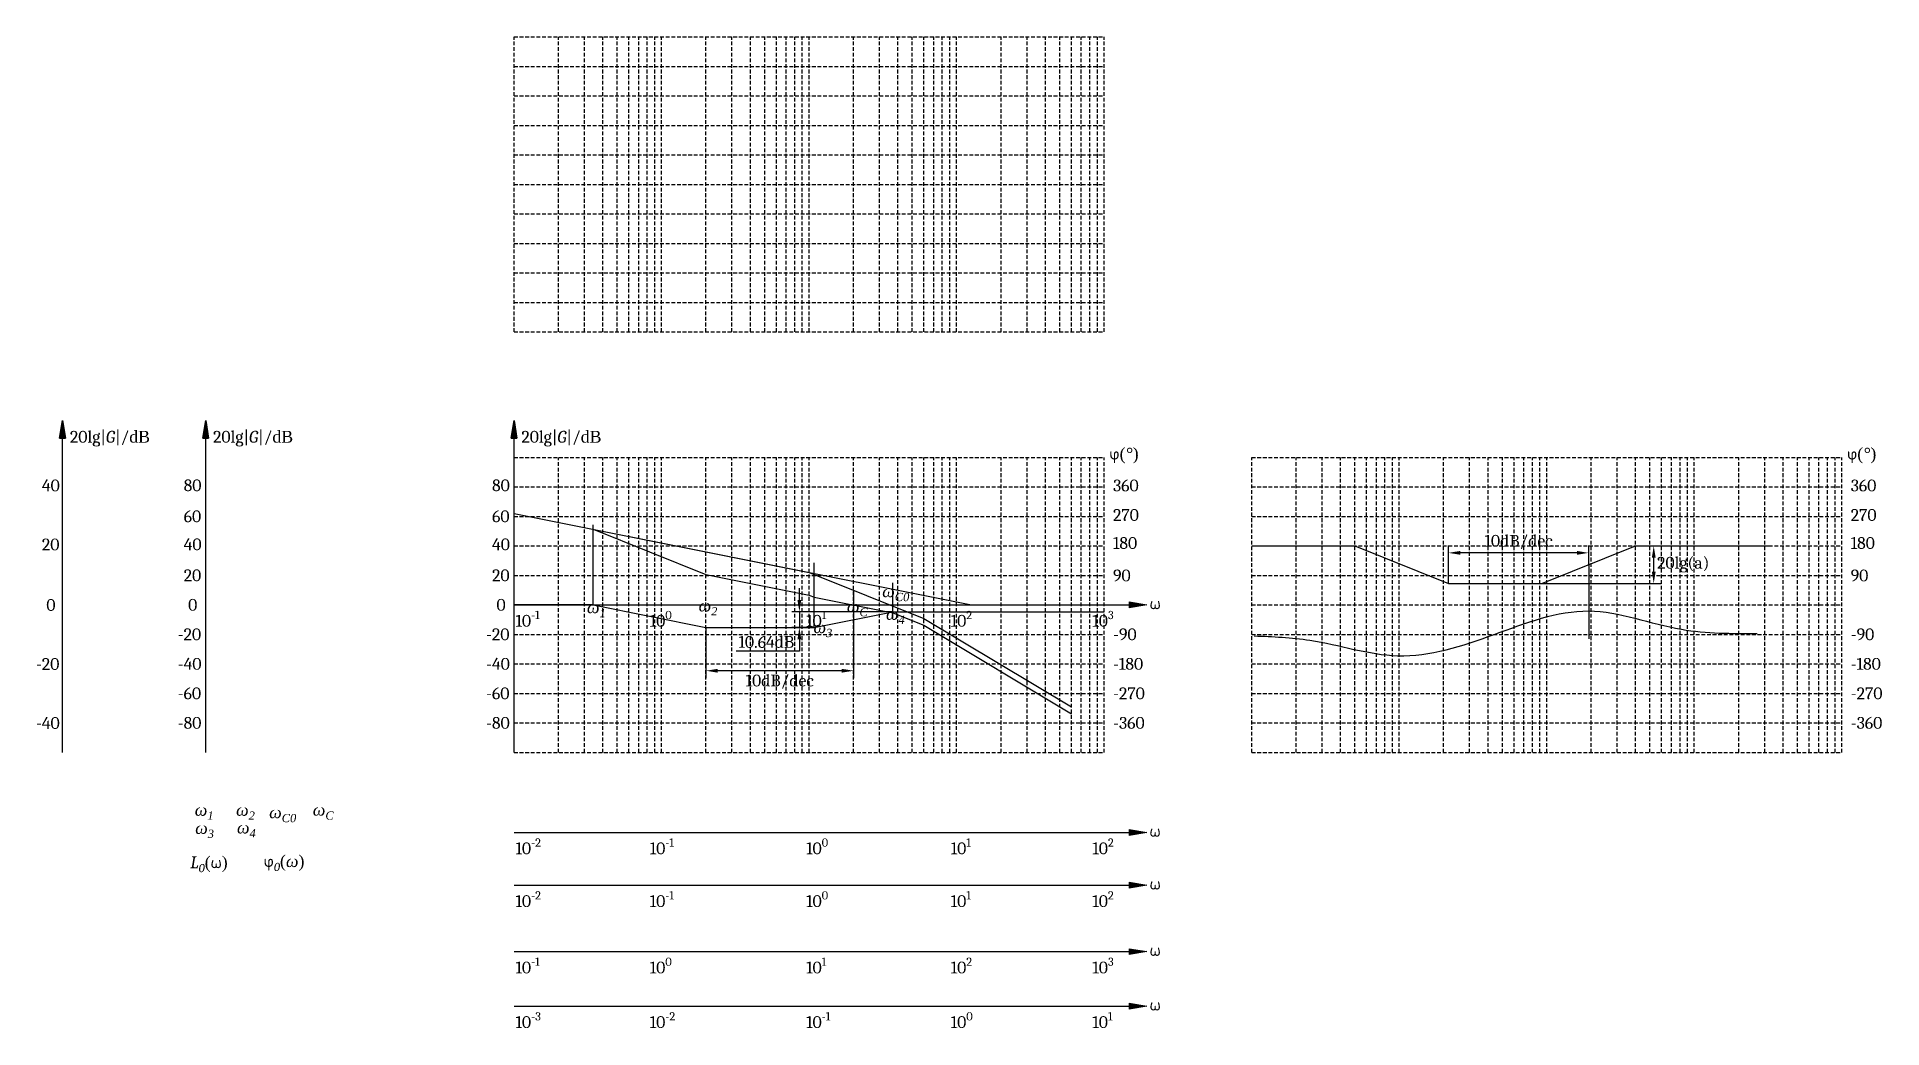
# Model space of a CAD drawing. Header units: millimetres. Extents: x -2234 to 10273, y -2868 to 3850.
import ezdxf

# ---------------------------------------------------------------- set-up
doc = ezdxf.new("R2010")
doc.units = ezdxf.units.MM
doc.linetypes.add('DASHEDX2', pattern=[38.1, 25.4, -12.7])
for name, color, linetype in [('坐标', 254, 'Continuous'), ('辅助线红', 1, 'Continuous'), ('辅助线绿', 3, 'Continuous'), ('辅助线蓝', 5, 'Continuous')]:
    doc.layers.add(name, color=color, linetype=linetype)
for name, color, linetype, lineweight in [('坐标轴', 250, 'Continuous', 30), ('粗红线', 1, 'Continuous', 30), ('粗蓝线', 5, 'Continuous', 30), ('粗黑线', 250, 'Continuous', 30)]:
    doc.layers.add(name, color=color, linetype=linetype, lineweight=lineweight)
doc.styles.add('数学', font='Cambria Math.ttf', dxfattribs={"height": 80})
doc.dimstyles.new('坐标标注', dxfattribs={"dimtxt": 40, "dimasz": 80, "dimexe": 50, "dimexo": 0, "dimgap": 20, "dimtad": 2, "dimtih": 1, "dimtoh": 1, "dimzin": 9, "dimlunit": 6, "dimtxsty": '数学', "dimcen": 30, "dimclrd": 256, "dimclre": 256, "dimclrt": 256, "dimadec": 0, "dimazin": 0, "dimtfac": 1, "dimtmove": 0, "dimatfit": 3, "dimfxl": 0, "dimlwd": -1, "dimlwe": -1, "dimarcsym": 0})

# ---------------------------------------------------------------- blocks, each defined once
blk = doc.blocks.new('纵轴')
at = {"layer": '坐标轴'}
blk.add_hatch(color=256, dxfattribs=at).paths.add_polyline_path([(0, 2250), (-20, 2130), (20, 2130)])
for p, q in [((-20, 2130), (0, 2250)), ((-20, 2130), (20, 2130)), ((0, 2250), (20, 2130))]:
    blk.add_line(p, q, dxfattribs=at)
at = {"layer": '坐标轴', "lineweight": 30}
blk.add_line((0, 0), (0, 2130), dxfattribs=at)
at = {"layer": '坐标轴', "char_height": 80, "attachment_point": 1, "style": '数学'}
for s, insert, width in [('20lg|{\\fCambria Math|b0|i1|c0|p18;G}|/{\\fTimes New Roman|b0|i0|c186|p18;dB}', (50, 2180), 700), ('80', (-149, 1851), 120), ('60', (-149, 1641), 120), ('40', (-149, 1451), 130), ('20', (-149, 1241), 130), ('0', (-119, 1041), 80), ('-20', (-189, 841), 160), ('-40', (-189, 641), 160), ('-60', (-189, 441), 160), ('-80', (-189, 241), 160)]:
    blk.add_mtext(s, dxfattribs=dict(at, insert=insert, width=width))
blk = doc.blocks.new('纵轴1')
at = {"layer": '坐标轴'}
blk.add_hatch(color=256, dxfattribs=at).paths.add_polyline_path([(0, 2250), (-20, 2130), (20, 2130)])
for p, q in [((-20, 2130), (0, 2250)), ((-20, 2130), (20, 2130)), ((0, 2250), (20, 2130))]:
    blk.add_line(p, q, dxfattribs=at)
at = {"layer": '坐标轴', "lineweight": 30}
blk.add_line((0, 0), (0, 2130), dxfattribs=at)
at = {"layer": '坐标轴', "char_height": 80, "attachment_point": 1, "style": '数学'}
for s, insert, width in [('20lg|{\\fCambria Math|b0|i1|c0|p18;G}|/{\\fTimes New Roman|b0|i0|c186|p18;dB}', (50, 2180), 700), ('40', (-140, 1850), 120), ('20', (-140, 1450), 130), ('0', (-110, 1040), 80), ('-20', (-180, 640), 160), ('-40', (-180, 240), 160)]:
    blk.add_mtext(s, dxfattribs=dict(at, insert=insert, width=width))
blk = doc.blocks.new('横轴1')
at = {"layer": '坐标轴'}
blk.add_hatch(color=256, dxfattribs=at).paths.add_polyline_path([(4290, 0), (4170, 20), (4170, -20)])
at = {"layer": '坐标轴', "lineweight": 30}
blk.add_line((0, 0), (4170, 0), dxfattribs=at)
at = {"layer": '坐标轴'}
for p, q in [((4170, 20), (4170, -20)), ((4170, 20), (4290, 0)), ((4290, 0), (4170, -20))]:
    blk.add_line(p, q, dxfattribs=at)
at = {"layer": '坐标轴', "char_height": 80, "attachment_point": 1, "style": '数学'}
for s, insert, width in [('{\\fCambria Math|b0|i1|c0|p18;ω}', (4308, 51), 102.46), ('\\A1;10{\\H0.7x;\\S-1^ ;}', (10, -40), 210), ('\\A1;10{\\H0.7x;\\S0^ ;}', (920, -40), 180), ('\\A1;10{\\H0.7x;\\S1^ ;}', (1980, -40), 180), ('\\A1;10{\\H0.7x;\\S2^ ;}', (2960, -40), 180), ('\\A1;10{\\H0.7x;\\S3^ ;}', (3920, -40), 200)]:
    blk.add_mtext(s, dxfattribs=dict(at, insert=insert, width=width))
blk = doc.blocks.new('横轴2')
at = {"layer": '坐标轴'}
blk.add_hatch(color=256, dxfattribs=at).paths.add_polyline_path([(4290, 0), (4170, 20), (4170, -20)])
at = {"layer": '坐标轴', "lineweight": 30}
blk.add_line((0, 0), (4170, 0), dxfattribs=at)
at = {"layer": '坐标轴'}
for p, q in [((4170, 20), (4170, -20)), ((4170, 20), (4290, 0)), ((4290, 0), (4170, -20))]:
    blk.add_line(p, q, dxfattribs=at)
at = {"layer": '坐标轴', "char_height": 80, "attachment_point": 1, "style": '数学'}
for s, insert, width in [('{\\fCambria Math|b0|i1|c0|p18;ω}', (4308, 51), 102.46), ('\\A1;10{\\H0.7x;\\S-2^ ;}', (10, -40), 210), ('\\A1;10{\\H0.7x;\\S-1^ ;}', (920, -40), 210), ('\\A1;10{\\H0.7x;\\S0^ ;}', (1980, -40), 180), ('\\A1;10{\\H0.7x;\\S1^ ;}', (2960, -40), 180), ('\\A1;10{\\H0.7x;\\S2^ ;}', (3920, -40), 180)]:
    blk.add_mtext(s, dxfattribs=dict(at, insert=insert, width=width))
blk = doc.blocks.new('角度1')
at = {"layer": '坐标轴', "char_height": 80, "attachment_point": 1, "style": '数学'}
for s, insert, width in [('{\\fCambria Math|b0|i1|c0|p18;φ\\fTimes New Roman|b0|i0|c186|p18;(\\fTimes New Roman|b0|i1|c186|p18;°\\fTimes New Roman|b0|i0|c186|p18;)}', (35, 65), 240), ('360', (60, -150), 120), ('270', (60, -350), 120), ('180', (60, -540), 130), ('90', (60, -760), 130), ('-90', (61, -1159), 160), ('-180', (61, -1359), 160), ('-270', (61, -1559), 160), ('-360', (61, -1759), 160)]:
    blk.add_mtext(s, dxfattribs=dict(at, insert=insert, width=width))
blk = doc.blocks.new('横轴4')
at = {"layer": '坐标轴'}
blk.add_hatch(color=256, dxfattribs=at).paths.add_polyline_path([(4290, 0), (4170, 20), (4170, -20)])
at = {"layer": '坐标轴', "lineweight": 30}
blk.add_line((0, 0), (4170, 0), dxfattribs=at)
at = {"layer": '坐标轴'}
for p, q in [((4170, 20), (4170, -20)), ((4170, 20), (4290, 0)), ((4290, 0), (4170, -20))]:
    blk.add_line(p, q, dxfattribs=at)
at = {"layer": '坐标轴', "char_height": 80, "attachment_point": 1, "style": '数学'}
for s, insert, width in [('{\\fCambria Math|b0|i1|c0|p18;ω}', (4308, 51), 102.46), ('\\A1;10{\\H0.7x;\\S-3^ ;}', (10, -40), 210), ('\\A1;10{\\H0.7x;\\S-2^ ;}', (920, -40), 210), ('\\A1;10{\\H0.7x;\\S-1^ ;}', (1980, -40), 264.72), ('\\A1;10{\\H0.7x;\\S0^ ;}', (2960, -40), 180), ('\\A1;10{\\H0.7x;\\S1^ ;}', (3920, -40), 180)]:
    blk.add_mtext(s, dxfattribs=dict(at, insert=insert, width=width))
blk = doc.blocks.new('*D12')
at = {"layer": 'Defpoints', "color": 0}
for p in [(8602, 400), (8725, 400), (7967, 146)]:
    blk.add_point(p, dxfattribs=at)
at = {"layer": '辅助线蓝'}
for p, q in [((8602, 400), (8775, 400)), ((8725, 226), (8725, 320)), ((7967, 146), (8775, 146))]:
    blk.add_line(p, q, dxfattribs=at)
for points in [[(8712, 320), (8738, 320), (8725, 400)], [(8712, 226), (8738, 226), (8725, 146)]]:
    blk.add_solid(points, dxfattribs=at)
at = {"layer": '辅助线蓝', "insert": (8925, 273), "char_height": 80, "attachment_point": 5, "style": '数学'}
blk.add_mtext('20lg(a)', dxfattribs=at)
blk = doc.blocks.new('*D13')
at = {"layer": 'Defpoints', "color": 0}
for p in [(7334, 353), (8284, 273), (7334, 146)]:
    blk.add_point(p, dxfattribs=at)
at = {"layer": '辅助线蓝'}
for p, q in [((7334, 146), (7334, 403)), ((8284, 273), (8284, 403)), ((8204, 353), (7414, 353))]:
    blk.add_line(p, q, dxfattribs=at)
for points in [[(7414, 366), (7414, 340), (7334, 353)], [(8204, 366), (8204, 340), (8284, 353)]]:
    blk.add_solid(points, dxfattribs=at)
at = {"layer": '辅助线蓝', "insert": (7809, 427), "char_height": 80, "attachment_point": 5, "style": '数学'}
blk.add_mtext('10dB/dec', dxfattribs=at)
blk = doc.blocks.new('*D16')
at = {"layer": 'Defpoints', "color": 0}
for p in [(2934, -46), (3567, -46), (3035, -153)]:
    blk.add_point(p, dxfattribs=at)
at = {"layer": '辅助线蓝'}
for p, q in [((2934, 34), (2934, 114)), ((3567, -46), (2884, -46)), ((2934, -46), (2934, -153)), ((3035, -153), (2884, -153)), ((2934, -233), (2934, -313)), ((2934, -313), (2506, -313))]:
    blk.add_line(p, q, dxfattribs=at)
for points in [[(2921, 34), (2947, 34), (2934, -46)], [(2921, -233), (2947, -233), (2934, -153)]]:
    blk.add_solid(points, dxfattribs=at)
at = {"layer": '辅助线蓝', "insert": (2710, -251), "char_height": 80, "attachment_point": 5, "style": '数学'}
blk.add_mtext('10.64dB', dxfattribs=at)
blk = doc.blocks.new('*D17')
at = {"layer": 'Defpoints', "color": 0}
for p in [(3301, -100), (2301, -153), (2301, -446)]:
    blk.add_point(p, dxfattribs=at)
at = {"layer": '辅助线蓝'}
for p, q in [((3301, -100), (3301, -496)), ((2301, -153), (2301, -496)), ((3221, -446), (2381, -446))]:
    blk.add_line(p, q, dxfattribs=at)
for points in [[(2381, -433), (2381, -459), (2301, -446)], [(3221, -433), (3221, -459), (3301, -446)]]:
    blk.add_solid(points, dxfattribs=at)
at = {"layer": '辅助线蓝', "insert": (2801, -520), "char_height": 80, "attachment_point": 5, "style": '数学'}
blk.add_mtext('10dB/dec', dxfattribs=at)

msp = doc.modelspace()

# ---------------------------------------------------------------- hatches: boundary and pattern name
at = {"layer": '坐标轴'}
msp.add_hatch(color=256, dxfattribs=at).paths.add_polyline_path([(5290, -1542.324), (5170, -1522.324), (5170, -1562.324)])

# ---------------------------------------------------------------- linework, layer by layer
at = {"layer": '坐标', "color": 254, "linetype": 'DASHEDX2'}
for p, q in [((1000, 3850), (5000, 3850)), ((1000, 1850), (1000, 3850)), ((1301, 1850), (1301, 3850)), ((1477, 1850), (1477, 3850)), ((1602, 1850), (1602, 3850)), ((1699, 1850), (1699, 3850)), ((1778, 1850), (1778, 3850)), ((1845, 1850), (1845, 3850)), ((1903, 1850), (1903, 3850)), ((1954, 1850), (1954, 3850)), ((2000, 1850), (2000, 3850)), ((2301, 1850), (2301, 3850)), ((2477, 1850), (2477, 3850)), ((2602, 1850), (2602, 3850)), ((2699, 1850), (2699, 3850)), ((2778, 1850), (2778, 3850)), ((2845, 1850), (2845, 3850)), ((2903, 1850), (2903, 3850)), ((2954, 1850), (2954, 3850)), ((3000, 1850), (3000, 3850)), ((3301, 1850), (3301, 3850)), ((3477, 1850), (3477, 3850)), ((3602, 1850), (3602, 3850)), ((3699, 1850), (3699, 3850)), ((3778, 1850), (3778, 3850)), ((3845, 1850), (3845, 3850)), ((3903, 1850), (3903, 3850)), ((3954, 1850), (3954, 3850)), ((4000, 1850), (4000, 3850)), ((4301, 1850), (4301, 3850)), ((4477, 1850), (4477, 3850)), ((4602, 1850), (4602, 3850)), ((4699, 1850), (4699, 3850)), ((4778, 1850), (4778, 3850)), ((4845, 1850), (4845, 3850)), ((4903, 1850), (4903, 3850)), ((4954, 1850), (4954, 3850)), ((5000, 1850), (5000, 3850)), ((1000, 3650), (5000, 3650)), ((1000, 3450), (5000, 3450)), ((1000, 3250), (5000, 3250)), ((1000, 3050), (5000, 3050)), ((1000, 2850), (5000, 2850)), ((1000, 2650), (5000, 2650)), ((1000, 2450), (5000, 2450)), ((1000, 2250), (5000, 2250)), ((1000, 2050), (5000, 2050)), ((1000, 1850), (5000, 1850)), ((1000, 1000), (5000, 1000)), ((1000, -1000), (1000, 1000)), ((1301, -1000), (1301, 1000)), ((1477, -1000), (1477, 1000)), ((1602, -1000), (1602, 1000)), ((1699, -1000), (1699, 1000)), ((1778, -1000), (1778, 1000)), ((1845, -1000), (1845, 1000)), ((1903, -1000), (1903, 1000)), ((1954, -1000), (1954, 1000)), ((2000, -1000), (2000, 1000)), ((2301, -1000), (2301, 1000)), ((2477, -1000), (2477, 1000)), ((2602, -1000), (2602, 1000)), ((2699, -1000), (2699, 1000)), ((2778, -1000), (2778, 1000)), ((2845, -1000), (2845, 1000)), ((2903, -1000), (2903, 1000)), ((2954, -1000), (2954, 1000)), ((3000, -1000), (3000, 1000)), ((3301, -1000), (3301, 1000)), ((3477, -1000), (3477, 1000)), ((3602, -1000), (3602, 1000)), ((3699, -1000), (3699, 1000)), ((3778, -1000), (3778, 1000)), ((3845, -1000), (3845, 1000)), ((3903, -1000), (3903, 1000)), ((3954, -1000), (3954, 1000)), ((4000, -1000), (4000, 1000)), ((4301, -1000), (4301, 1000)), ((4477, -1000), (4477, 1000)), ((4602, -1000), (4602, 1000)), ((4699, -1000), (4699, 1000)), ((4778, -1000), (4778, 1000)), ((4845, -1000), (4845, 1000)), ((4903, -1000), (4903, 1000)), ((4954, -1000), (4954, 1000)), ((5000, -1000), (5000, 1000)), ((6000, 1000), (10000, 1000)), ((6000, -1000), (6000, 1000)), ((6301, -1000), (6301, 1000)), ((6477, -1000), (6477, 1000)), ((6602, -1000), (6602, 1000)), ((6699, -1000), (6699, 1000)), ((6778, -1000), (6778, 1000)), ((6845, -1000), (6845, 1000)), ((6903, -1000), (6903, 1000)), ((6954, -1000), (6954, 1000)), ((7000, -1000), (7000, 1000)), ((7301, -1000), (7301, 1000)), ((7477, -1000), (7477, 1000)), ((7602, -1000), (7602, 1000)), ((7699, -1000), (7699, 1000)), ((7778, -1000), (7778, 1000)), ((7845, -1000), (7845, 1000)), ((7903, -1000), (7903, 1000)), ((7954, -1000), (7954, 1000)), ((8000, -1000), (8000, 1000)), ((8301, -1000), (8301, 1000)), ((8477, -1000), (8477, 1000)), ((8602, -1000), (8602, 1000)), ((8699, -1000), (8699, 1000)), ((8778, -1000), (8778, 1000)), ((8845, -1000), (8845, 1000)), ((8903, -1000), (8903, 1000)), ((8954, -1000), (8954, 1000)), ((9000, -1000), (9000, 1000)), ((9301, -1000), (9301, 1000)), ((9477, -1000), (9477, 1000)), ((9602, -1000), (9602, 1000)), ((9699, -1000), (9699, 1000)), ((9778, -1000), (9778, 1000)), ((9845, -1000), (9845, 1000)), ((9903, -1000), (9903, 1000)), ((9954, -1000), (9954, 1000)), ((10000, -1000), (10000, 1000)), ((1000, 800), (5000, 800)), ((6000, 800), (10000, 800)), ((1000, 600), (5000, 600)), ((6000, 600), (10000, 600)), ((1000, 400), (5000, 400)), ((6000, 400), (10000, 400)), ((1000, 200), (5000, 200)), ((6000, 200), (10000, 200)), ((1000, 0), (5000, 0)), ((6000, 0), (10000, 0)), ((1000, -200), (5000, -200)), ((6000, -200), (10000, -200)), ((1000, -400), (5000, -400)), ((6000, -400), (10000, -400)), ((1000, -600), (5000, -600)), ((6000, -600), (10000, -600)), ((1000, -800), (5000, -800)), ((6000, -800), (10000, -800)), ((1000, -1000), (5000, -1000)), ((6000, -1000), (10000, -1000))]:
    msp.add_line(p, q, dxfattribs=at)
at = {"layer": '坐标轴', "lineweight": 30}
msp.add_line((1000, -1542.324), (5170, -1542.324), dxfattribs=at)
at = {"layer": '坐标轴'}
for p, q in [((5170, -1522.324), (5170, -1562.324)), ((5170, -1522.324), (5290, -1542.324)), ((5290, -1542.324), (5170, -1562.324))]:
    msp.add_line(p, q, dxfattribs=at)
at = {"layer": '粗红线'}
for p, q in [((6000, 400), (6699, 400)), ((6699, 400), (7334, 146)), ((7967, 146), (8602, 400)), ((8602, 400), (9531, 400)), ((7334, 146), (7967, 146)), ((1537, 0), (1000, 0)), ((1537, 0), (2301, -152.8)), ((3035, -152.8), (3567, -46.4)), ((3567, -46.4), (5000, -46.4)), ((2301, -152.8), (3035, -152.8))]:
    msp.add_line(p, q, dxfattribs=at)
msp.add_spline([(6016.712, -209.87), (6395, -239), (6989, -344), (7644, -200), (8284.5, -40.786), (8913, -165), (9426.188, -192.777)], degree=3, dxfattribs=at)
at = {"layer": '粗蓝线'}
for p, q in [((1000, 620), (3000, 220)), ((3000, 220), (3778, -91.2)), ((3778, -91.2), (4778, -691.2))]:
    msp.add_line(p, q, dxfattribs=at)
at = {"layer": '粗黑线'}
for p, q in [((1537, 512.6), (2301, 207)), ((2301, 207), (3000, 67.2)), ((3000, 67.2), (3035, 53.2)), ((3035, 53.2), (3567, -53.2)), ((3566.5, -53), (3777.5, -137.4)), ((3777.5, -137.4), (4777.5, -737.4))]:
    msp.add_line(p, q, dxfattribs=at)
at = {"layer": '辅助线红'}
for p, q in [((3301, 99.6), (3301, 0)), ((3301, 0), (3301, -99.6))]:
    msp.add_line(p, q, dxfattribs=at)
at = {"layer": '辅助线绿'}
for p, q in [((1537, 0), (1537, 543)), ((3035, -152.8), (3035, 285)), ((3567, -93), (3567, 150))]:
    msp.add_line(p, q, dxfattribs=at)
at = {"layer": '辅助线蓝'}
for p, q in [((1000, 620), (4100, 0)), ((8284.5, 273), (8284.5, -230))]:
    msp.add_line(p, q, dxfattribs=at)

# ---------------------------------------------------------------- block references
at = {"layer": '坐标轴'}
for name, p in [('纵轴1', (-2060, -1000)), ('纵轴', (-1090, -1000)), ('纵轴', (1000, -1000)), ('角度1', (5000, 1000)), ('角度1', (10000, 1000)), ('横轴1', (1000, 0)), ('横轴2', (1000, -1900)), ('横轴1', (1000, -2350)), ('横轴4', (1000, -2720))]:
    msp.add_blockref(name, p, dxfattribs=at)

# ---------------------------------------------------------------- texts
at = {"layer": '坐标轴', "char_height": 80, "attachment_point": 1, "style": '数学'}
for s, insert, width in [('\\A1;10{\\H0.7x;\\S-2^ ;}', (1010, -1582.324), 210), ('\\A1;10{\\H0.7x;\\S-1^ ;}', (1920, -1582.324), 210), ('\\A1;10{\\H0.7x;\\S0^ ;}', (2980, -1582.324), 180), ('\\A1;10{\\H0.7x;\\S1^ ;}', (3960, -1582.324), 180), ('\\A1;10{\\H0.7x;\\S2^ ;}', (4920, -1582.324), 180), ('{\\fCambria Math|b0|i1|c0|p18;ω}', (5307.536, -1491.65), 102.46375)]:
    msp.add_mtext(s, dxfattribs=dict(at, insert=insert, width=width))
at = {"layer": '粗红线', "char_height": 80, "width": 164.17908, "attachment_point": 7, "style": '数学'}
for s, insert in [('\\A1;{\\fTimes New Roman|b0|i1|c134|p18;ω\\fTimes New Roman|b0|i1|c186|p18;\\H0.7x;\\S^ 1;}', (1493.821, -82.926)), ('\\A1;{\\fTimes New Roman|b0|i1|c134|p18;ω\\fTimes New Roman|b0|i1|c186|p18;\\H0.7x;\\S^ 2;}', (2250.821, -70.926)), ('\\A1;{\\fTimes New Roman|b0|i1|c134|p18;ω\\fTimes New Roman|b0|i1|c186|p18;\\H0.7x;\\S^ 4;}', (3520.821, -128.087)), ('\\A1;{\\fTimes New Roman|b0|i1|c134|p18;ω\\fTimes New Roman|b0|i1|c186|p18;\\H0.7x;\\S^ 3;}', (3029.821, -217.957)), ('\\A1;{\\fTimes New Roman|b0|i1|c134|p18;ω\\fTimes New Roman|b0|i1|c186|p18;\\H0.7x;\\S^ 1;}', (-1164.179, -1455.932)), ('\\A1;{\\fTimes New Roman|b0|i1|c134|p18;ω\\fTimes New Roman|b0|i1|c186|p18;\\H0.7x;\\S^ 2;}', (-884.179, -1455.932)), ('\\A1;{\\fTimes New Roman|b0|i1|c134|p18;ω\\fTimes New Roman|b0|i1|c186|p18;\\H0.7x;\\S^ 3;}', (-1161.179, -1578.926)), ('\\A1;{\\fTimes New Roman|b0|i1|c134|p18;ω\\fTimes New Roman|b0|i1|c186|p18;\\H0.7x;\\S^ 4;}', (-878.179, -1575.926))]:
    msp.add_mtext(s, dxfattribs=dict(at, insert=insert))
at = {"layer": '粗蓝线', "char_height": 80, "style": '数学'}
for s, insert, width, attachment_point in [('\\A1;{\\fTimes New Roman|b0|i1|c134|p18;ω\\fTimes New Roman|b0|i1|c186|p18;\\H0.7x;\\S^ C0;}', (3587.41, 79.166), 173.17908, 5), ('\\A1;{\\fTimes New Roman|b0|i1|c134|p18;ω\\fTimes New Roman|b0|i1|c186|p18;\\H0.7x;\\S^ C0;}', (-568, -1419), 173.17908, 5), ('\\A1;{\\fCambria Math|b0|i1|c0|p18;L\\H0.7x;\\S^ 0;\\fTimes New Roman|b0|i0|c0|p18;\\H1.429x;(\\fCambria Math|b0|i1|c0|p18;ω\\fTimes New Roman|b0|i0|c0|p18;)}', (-1194.514, -1704.231), 290.01311, 1), ('\\A1;{\\fCambria Math|b0|i1|c0|p18;φ\\H0.7x;\\S^ 0;\\fTimes New Roman|b0|i0|c186|p18;\\H1.429x;(\\fTimes New Roman|b0|i1|c134|p18;ω\\fTimes New Roman|b0|i0|c186|p18;)}', (-697.229, -1696.342), 374.93751, 1)]:
    msp.add_mtext(s, dxfattribs=dict(at, insert=insert, width=width, attachment_point=attachment_point))
at = {"layer": '粗黑线', "char_height": 80, "width": 170, "attachment_point": 7, "style": '数学'}
for insert in [(3255.821, -76.806), (-364.179, -1455.416)]:
    msp.add_mtext('\\A1;{\\fTimes New Roman|b0|i1|c134|p18;ω\\fTimes New Roman|b0|i1|c186|p18;\\H0.7x;\\S^ C;}', dxfattribs=dict(at, insert=insert))

# ---------------------------------------------------------------- dimensions: what is measured, and where the dimension line sits
at = {"layer": '辅助线蓝'}
for base, p1, p2, picture, middle in [((7334, 353), (8284.5, 273), (7334, 146), '*D13', (7809.25, 426.903)), ((2301, -446), (3301, -99.6), (2301, -152.8), '*D17', (2801, -519.903))]:
    dim = msp.add_linear_dim(base=base, p1=p1, p2=p2, text='10dB/dec', dimstyle='坐标标注', dxfattribs=at)
    dim.commit()
    dim.dimension.update_dxf_attribs({"geometry": picture, "text_midpoint": middle})
dim = msp.add_linear_dim(base=(8725, 400), p1=(7967, 146), p2=(8602, 400), angle=90, text='20lg(a)', dimstyle='坐标标注', dxfattribs=at)
dim.commit()
dim.dimension.update_dxf_attribs({"geometry": '*D12', "text_midpoint": (8925.362, 273)})
dim = msp.add_linear_dim(base=(2934.026, -46.4), p1=(3035, -152.8), p2=(3567, -46.4), angle=90, text='10.64dB', dimstyle='坐标标注', dxfattribs=at)
dim.commit()
dim.dimension.update_dxf_attribs({"geometry": '*D16', "text_midpoint": (2710, -312.8), "dimtype": 160})

doc.saveas('drawing.dxf')
